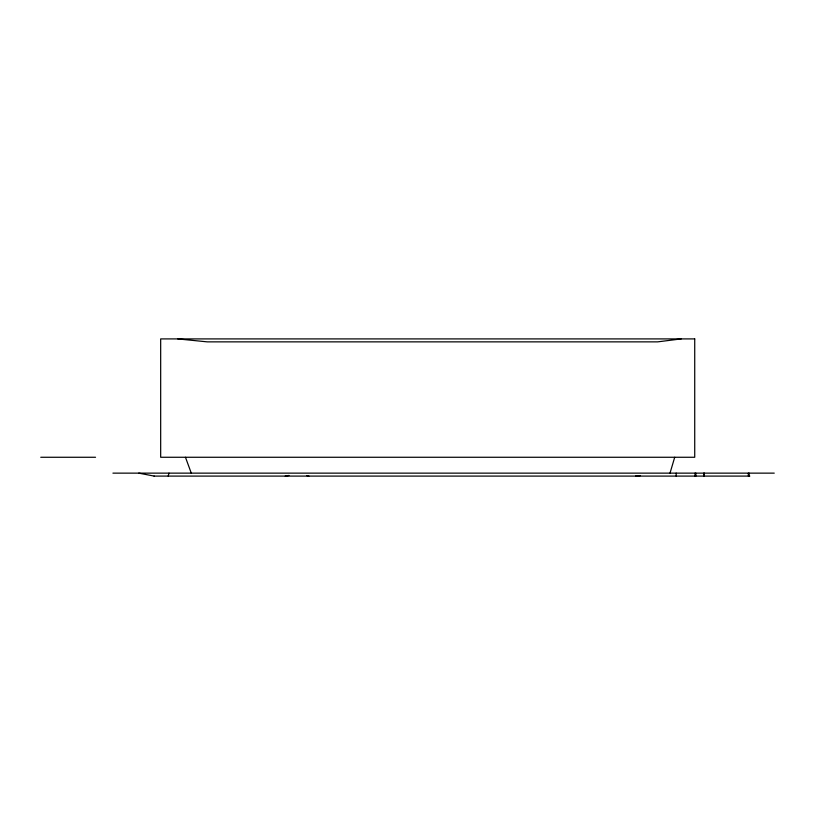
<?xml version="1.0" encoding="UTF-8"?>
<svg xmlns="http://www.w3.org/2000/svg" width="815" height="815" viewBox="0 0 815 815"><rect width="100%" height="100%" fill="white"/><g stroke="black" fill="none" stroke-linecap="round" stroke-linejoin="round"><path stroke-width="1.22" d="M168.206 476.092L169 473.138M670.011 473.138L674.708 457.266M285.199 476.092L288.938 475.461M681.197 338.908L657.644 341.862L207.295 341.862L177.792 338.908M635.557 476.092L640.498 475.603M40.75 457.266L95.549 457.266M112.928 473.138L774.25 473.138M154.055 476.092L749.831 476.092M138.764 473.138L154.157 476.092M306.603 475.553L308.885 476.092M185.463 457.266L191.28 473.138M749.158 473.138L749.158 476.092M748.353 473.138L748.353 476.092M704.211 473.138L704.211 476.092M703.865 473.138L703.865 476.092M695.837 473.138L695.837 476.092M695.032 473.138L695.032 476.092M676.185 473.138L676.185 476.092M694.726 338.908L160.677 338.908L160.677 457.266L694.726 457.266L694.726 338.908"/></g></svg>
